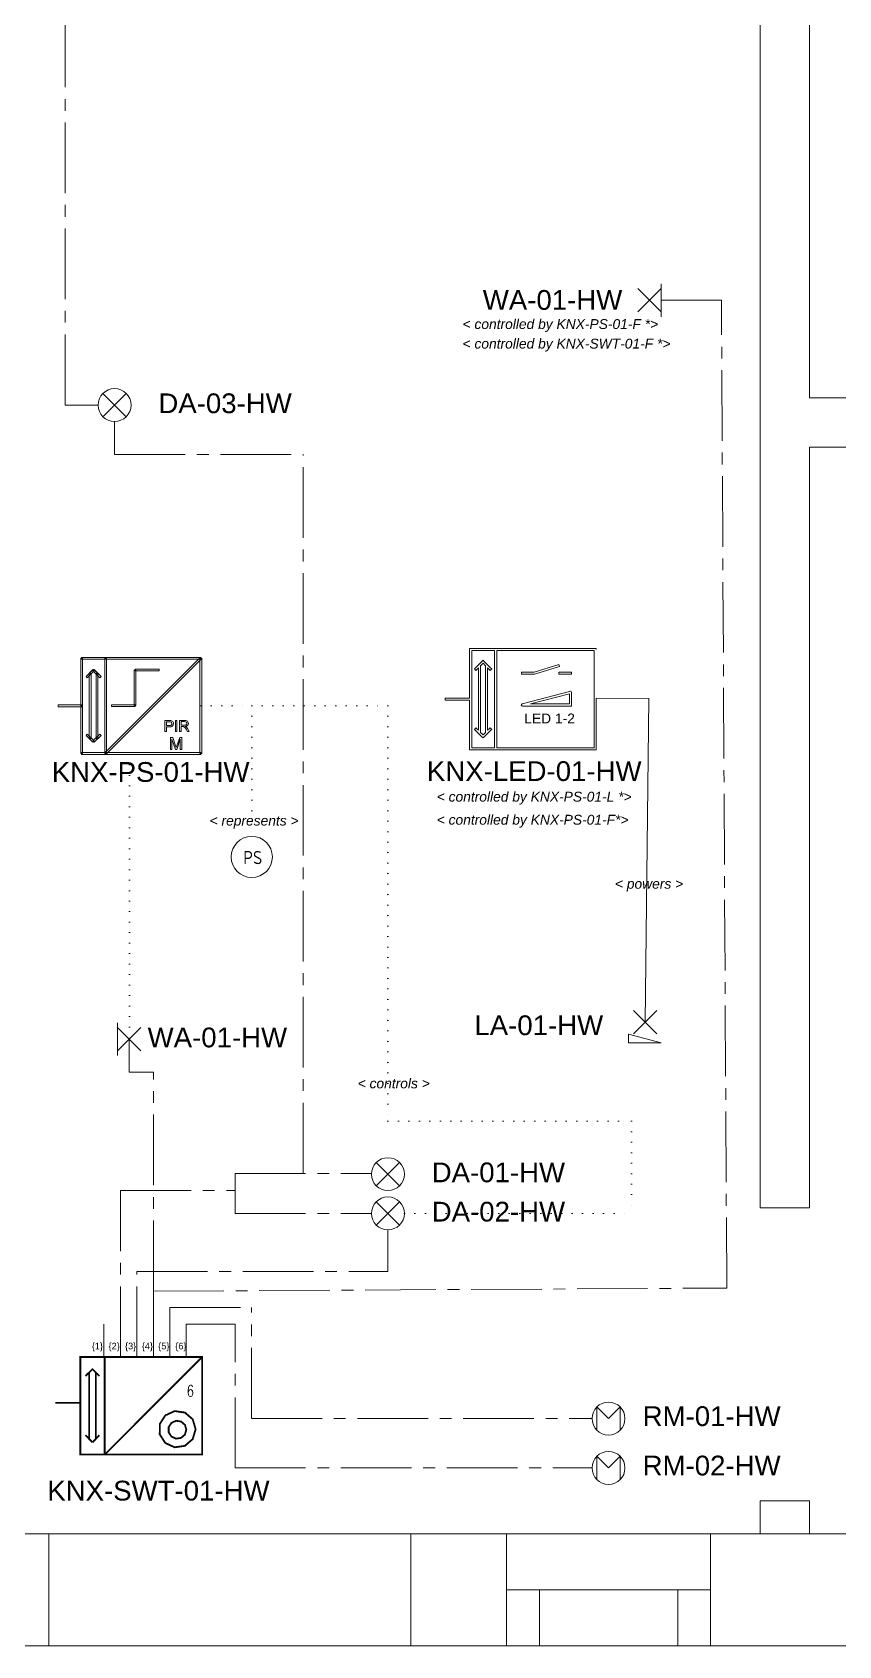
# Model space of a CAD drawing. Header units: millimetres. Extents: x 19292 to 35275, y 2102 to 26369.
# Drawn here: x 23232 to 25681, y 16329 to 21229 of the extents above; entities that cross this region are included whole.
import ezdxf
from ezdxf.enums import TextEntityAlignment as Align

# ---------------------------------------------------------------- set-up
doc = ezdxf.new("R2010")
doc.units = ezdxf.units.MM
doc.header["$LTSCALE"] = 10
doc.linetypes.add('AI-Linetype-20', pattern=[32.166085, 21.44411, -3.573992, 3.573992, -3.573992])
doc.linetypes.add('DOT2', pattern=[3.175, 0, -3.175])
for name, color, linetype in [('00-FP01-Walls', 7, 'Continuous'), ('00-FP01-Walls_Internal', 7, 'Continuous'), ('00-FP01-Windows', 7, 'Continuous'), ('03-EG-HW-Light_Schematic', 7, 'Continuous'), ('04-EG-HW-Misc_Schematic', 7, 'Continuous'), ('06-EG-HW-Smart_Schematic', 7, 'Continuous'), ('08-EG-L-Smart_Schematic', 7, 'Continuous')]:
    doc.layers.add(name, color=color, linetype=linetype)
doc.styles.add('ISO Proportional', font='isocp.shx')
doc.styles.add('SN0', font='ROMANS', dxfattribs={"width": 0.002083})
doc.styles.get("Standard").update_dxf_attribs({"font": 'Arial.ttf'})

msp = doc.modelspace()

# ---------------------------------------------------------------- linework, layer by layer
at = {"layer": '00-FP01-Walls', "color": 7, "lineweight": 20}
for points in [[(20332.2, 26369), (23032.2, 26369), (27732.2, 26369), (29332.2, 26369), (29332.2, 18699), (29332.2, 16329), (27992.2, 16329), (19292.2, 16329), (19292.2, 26369)], [(20632.2, 16669), (28992.2, 16669), (28992.2, 18699), (28992.2, 26029), (27732.2, 26029), (23032.2, 26029), (22332.2, 26029), (19632.2, 26029), (19632.2, 23637), (19632.2, 16669)]]:
    msp.add_lwpolyline(points, close=True, dxfattribs=at)
at = {"layer": '00-FP01-Walls_Internal', "color": 7, "lineweight": 20}
for points in [[(28992.2, 19969), (25592.2, 19969), (25592.2, 17659), (25442.2, 17659), (25442.2, 22429), (25592.2, 22429), (25592.2, 20119), (28992.2, 20119)], [(25592.2, 16669), (25592.2, 16769), (25442.2, 16769), (25442.2, 16669)]]:
    msp.add_lwpolyline(points, dxfattribs=at)
at = {"layer": '00-FP01-Windows', "lineweight": 20}
for p, q in [((24672.2, 16669), (25292.2, 16669)), ((25292.2, 16329), (25292.2, 16669)), ((24672.2, 16499), (25292.2, 16499)), ((24772.2, 16329), (24772.2, 16499)), ((25192.2, 16329), (25192.2, 16499)), ((24672.2, 16329), (25292.2, 16329))]:
    msp.add_line(p, q, dxfattribs=at)
at = {"layer": '00-FP01-Windows', "color": 7, "lineweight": 20}
msp.add_line((24672.2, 16669), (24672.2, 16329), dxfattribs=at)
msp.add_lwpolyline([(23282.2, 16669), (24382.2, 16669), (24382.2, 16329), (23282.2, 16329)], close=True, dxfattribs=at)
at = {"layer": '03-EG-HW-Light_Schematic', "color": 7, "lineweight": 20}
for p, q in [((25142.2, 20380.2), (25071.5, 20450.9)), ((25071.5, 20380.2), (25142.2, 20450.9)), ((25142.2, 20365.5), (25142.2, 20465.5)), ((23446.9, 20061.9), (23517.6, 20132.6)), ((23446.9, 20132.6), (23517.6, 20061.9)), ((25057.9, 18187.6), (25128.6, 18258.3)), ((25057.9, 18258.3), (25128.6, 18187.6)), ((23491.5, 18221.2), (23491.5, 18121.2)), ((23491.5, 18206.5), (23562.2, 18135.8)), ((23562.2, 18206.5), (23491.5, 18135.8)), ((25043.2, 18186.6), (25142.2, 18160.6)), ((24276.9, 17726), (24347.6, 17796.7)), ((24276.9, 17796.7), (24347.6, 17726)), ((24276.9, 17606.7), (24347.6, 17677.4)), ((24276.9, 17677.4), (24347.6, 17606.7))]:
    msp.add_line(p, q, dxfattribs=at)
msp.add_lwpolyline([(25142.2, 18160.6), (25043.2, 18160.6), (25043.2, 18186.6)], dxfattribs=at)
for centre in [(23482.2, 20097.3), (24312.2, 17761.3), (24312.2, 17642)]:
    msp.add_circle(centre, 50, dxfattribs=at)
at = {"layer": '04-EG-HW-Misc_Schematic', "color": 7, "lineweight": 15}
for p, q in [((24982.2, 17019), (24946.9, 17054.4)), ((24946.9, 17054.4), (24946.9, 16983.7)), ((25017.6, 17054.4), (24982.2, 17019)), ((25017.6, 17054.4), (25017.6, 16983.7)), ((24982.2, 16869), (24946.9, 16904.4)), ((24946.9, 16904.4), (24946.9, 16833.7)), ((25017.6, 16904.4), (24982.2, 16869)), ((25017.6, 16904.4), (25017.6, 16833.7))]:
    msp.add_line(p, q, dxfattribs=at)
for centre in [(24982.2, 17019), (24982.2, 16869)]:
    msp.add_circle(centre, 50, dxfattribs=at)
at = {"layer": '06-EG-HW-Smart_Schematic', "color": 3, "linetype": 'AI-Linetype-20', "lineweight": 15}
for p, q in [((25142.2, 20415.5), (25325.1, 20415.5)), ((25341.2, 17415.3), (25325.1, 20415.5)), ((23482.2, 19947.3), (23482.2, 20047.3)), ((23482.2, 19947.3), (24055.1, 19947.3)), ((24055.1, 17763.8), (24055.1, 19947.3)), ((23526.9, 18071.2), (23526.9, 18171.2)), ((23526.9, 18071.2), (23599.9, 18071.2)), ((23599.9, 17405.9), (23599.9, 18071.2)), ((23847.9, 17763.8), (24262.3, 17763.8)), ((23847.9, 17642), (23847.9, 17763.8)), ((23499.9, 17205.9), (23499.9, 17711.7)), ((23499.9, 17711.7), (23847.9, 17711.7)), ((23847.9, 17642), (24262.2, 17642)), ((24312.2, 17465.3), (24312.2, 17592)), ((23549.9, 17205.9), (23549.9, 17465.3)), ((23549.9, 17465.3), (24312.2, 17465.3)), ((23599.9, 17405.9), (25341.2, 17415.3)), ((23599.9, 17205.9), (23599.9, 17405.9)), ((23649.9, 17205.9), (23649.9, 17355.9)), ((23649.9, 17355.9), (23897.9, 17355.9)), ((23897.9, 17019), (23897.9, 17355.9)), ((23449.9, 17205.9), (23449.9, 17305.9)), ((23699.9, 17205.9), (23699.9, 17305.9)), ((23699.9, 17305.9), (23847.9, 17305.9)), ((23847.9, 16869), (23847.9, 17305.9)), ((23897.9, 17019), (24932.2, 17019)), ((23847.9, 16869), (24932.2, 16869))]:
    msp.add_line(p, q, dxfattribs=at)
at = {"layer": '06-EG-HW-Smart_Schematic', "color": 7, "linetype": 'DOT2', "lineweight": 15}
for points in [[(23744.1, 19183.7), (23898.9, 19183.7)], [(23898.9, 19183.7), (23898.9, 18787.3)], [(23898.9, 19183.7), (24312.2, 19183.7)], [(24312.2, 19183.7), (24312.2, 17922)], [(23527.3, 19036.3), (23527.3, 18171.6)], [(24312.2, 17922), (25051.9, 17922)], [(25051.9, 17922), (25051.9, 17642)], [(24362.2, 17642), (25051.9, 17642)]]:
    msp.add_lwpolyline(points, dxfattribs=at)
at = {"layer": '06-EG-HW-Smart_Schematic', "color": 1, "linetype": 'Continuous', "lineweight": 15}
for points in [[(25104.6, 19205.5), (24944.9, 19207.2)], [(25093.2, 18223), (25104.6, 19205.5)]]:
    msp.add_lwpolyline(points, dxfattribs=at)
at = {"layer": '06-EG-HW-Smart_Schematic', "color": 7, "linetype": 'Continuous', "lineweight": 15, "const_width": 5.48}
for points in [[(23378.3, 17205.9), (23451.9, 17205.9), (23451.9, 16909.9), (23378.3, 16909.9), (23378.3, 17205.9)], [(23451.9, 17205.9), (23747.9, 17205.9), (23747.9, 16909.9), (23451.9, 16909.9), (23451.9, 17205.9)], [(23747.9, 17205.9), (23452.7, 16909.9)], [(23415.1, 17169.1), (23393.9, 17148), (23415.1, 17169.1), (23436.2, 17148), (23415.1, 17169.1)], [(23404.9, 17158.9), (23404.9, 16957.7)], [(23425.3, 17158.9), (23425.3, 16957.7)], [(23302.3, 17066.5), (23377.5, 17066.5)], [(23728.3, 16986.6), (23719.5, 17016.7), (23695.8, 17037.2), (23664.8, 17041.7), (23636.3, 17028.7), (23619.4, 17002.4), (23619.3, 16971.1), (23636.2, 16944.7), (23664.7, 16931.7), (23695.7, 16936.1), (23719.4, 16956.6), (23728.3, 16986.6), (23728.3, 16986.6)], [(23700.1, 16985.1), (23695.8, 16999.9), (23684.1, 17010), (23668.8, 17012.2), (23654.8, 17005.8), (23646.4, 16992.9), (23646.4, 16977.4), (23654.7, 16964.4), (23668.8, 16958), (23684, 16960.2), (23695.7, 16970.3), (23700.1, 16985.1), (23700.1, 16985.1)], [(23415.1, 16946.7), (23393.9, 16968.7)], [(23436.2, 16968.7), (23415.1, 16946.7)]]:
    msp.add_lwpolyline(points, dxfattribs=at)
at = {"layer": '06-EG-HW-Smart_Schematic', "color": 7, "lineweight": 15}
msp.add_circle((23898.9, 18724.8), 62.5, dxfattribs=at)
for points, knots in [([(24944.9, 19207.2), (24944.9, 19130.7), (24944.9, 19053.1), (24944.9, 19053.1), (24944.9, 19053.1), (24944.9, 19053.1), (24944.9, 19049.8), (24944.9, 19049.8), (24944.9, 19049.8), (24944.9, 19049.8), (24941.6, 19049.8), (24941.6, 19049.8), (24941.6, 19049.8), (24941.6, 19049.8), (24642.9, 19049.8), (24642.9, 19049.8), (24642.9, 19049.8), (24636.3, 19049.8), (24636.3, 19049.8), (24636.3, 19049.8), (24636.3, 19049.8), (24563.7, 19049.8), (24563.7, 19049.8), (24563.7, 19049.8), (24563.7, 19049.8), (24560.5, 19049.8), (24560.5, 19049.8), (24560.5, 19049.8), (24560.5, 19049.8), (24560.5, 19053.1), (24560.5, 19053.1), (24560.5, 19053.1), (24560.5, 19053.1), (24560.5, 19200.8), (24560.5, 19200.8), (24560.5, 19200.8), (24560.5, 19200.8), (24489.3, 19200.8), (24489.3, 19200.8), (24489.3, 19200.8), (24489.3, 19200.8), (24486.1, 19200.8), (24486.1, 19200.8), (24486.1, 19200.8), (24486.1, 19200.8), (24486.1, 19207.3), (24486.1, 19207.3), (24486.1, 19207.3), (24486.1, 19207.3), (24489.3, 19207.3), (24489.3, 19207.3), (24489.3, 19207.3), (24489.3, 19207.3), (24560.5, 19207.3), (24560.5, 19207.3), (24560.5, 19207.3), (24560.5, 19207.3), (24560.5, 19355), (24560.5, 19355), (24560.5, 19355), (24560.5, 19355), (24560.5, 19358.3), (24560.5, 19358.3), (24560.5, 19358.3), (24560.5, 19358.3), (24563.7, 19358.3), (24563.7, 19358.3), (24563.7, 19358.3), (24563.7, 19358.3), (24941.6, 19358.3), (24941.6, 19358.3), (24941.6, 19358.3), (24941.6, 19358.3), (24944.9, 19358.3), (24944.9, 19358.3), (24944.9, 19358.3), (24944.9, 19358.3), (24944.9, 19355), (24944.9, 19355), (24944.9, 19355), (24944.9, 19355), (24944.9, 19355), (24944.9, 19355)], [0.7853824, 0.7853824, 0.7853824, 0.7853824, 0.8095238, 0.8095238, 0.8095238, 0.8095238, 0.8571429, 0.8571429, 0.8571429, 0.8571429, 0.9047619, 0.9047619, 0.9047619, 0.9047619, 1, 1, 1, 1.047619, 1.047619, 1.047619, 1.0476191, 1.0952381, 1.0952381, 1.0952381, 1.0952381, 1.1428571, 1.1428571, 1.1428571, 1.1428572, 1.1904762, 1.1904762, 1.1904762, 1.1904762, 1.2380952, 1.2380952, 1.2380952, 1.2380952, 1.2857143, 1.2857143, 1.2857143, 1.2857143, 1.3333333, 1.3333333, 1.3333333, 1.3333333, 1.3809524, 1.3809524, 1.3809524, 1.3809524, 1.4285714, 1.4285714, 1.4285714, 1.4285714, 1.4761905, 1.4761905, 1.4761905, 1.4761905, 1.5238095, 1.5238095, 1.5238095, 1.5238095, 1.5714286, 1.5714286, 1.5714286, 1.5714286, 1.6190476, 1.6190476, 1.6190476, 1.6190476, 1.6666667, 1.6666667, 1.6666667, 1.6666667, 1.7142857, 1.7142857, 1.7142857, 1.7142857, 1.7619048, 1.7619048, 1.7619048, 1.7619048, 1.7619052, 1.7619052, 1.7619052, 1.7619052]), ([(24636.3, 19056.3), (24636.3, 19056.3), (24636.3, 19351.8), (24636.3, 19351.8), (24636.3, 19351.8), (24636.3, 19351.8), (24567, 19351.8), (24567, 19351.8), (24567, 19351.8), (24567, 19351.8), (24567, 19207.3), (24567, 19207.3), (24567, 19207.3), (24567, 19207.3), (24567, 19200.8), (24567, 19200.8), (24567, 19200.8), (24567, 19200.8), (24567, 19056.3), (24567, 19056.3), (24567, 19056.3), (24567, 19056.3), (24636.3, 19056.3), (24636.3, 19056.3)], [0, 0, 0, 0, 0.142857, 0.142857, 0.142857, 0.142857, 0.285714, 0.285714, 0.285714, 0.285714, 0.428571, 0.428571, 0.428571, 0.428571, 0.571429, 0.571429, 0.571429, 0.571429, 0.714286, 0.714286, 0.714286, 0.714286, 1, 1, 1, 1]), ([(24587.1, 19109.3), (24587.1, 19109.3), (24587.1, 19298.8), (24587.1, 19298.8), (24587.1, 19298.8), (24587.1, 19298.8), (24581.7, 19293.5), (24581.7, 19293.5), (24581.7, 19293.5), (24581.7, 19293.5), (24579.4, 19291.1), (24579.4, 19291.1), (24579.4, 19291.1), (24579.4, 19291.1), (24574.8, 19295.8), (24574.8, 19295.8), (24574.8, 19295.8), (24574.8, 19295.8), (24577.1, 19298.1), (24577.1, 19298.1), (24577.1, 19298.1), (24577.1, 19298.1), (24598.7, 19319.6), (24598.7, 19319.6), (24598.7, 19319.6), (24598.7, 19319.6), (24601, 19321.9), (24601, 19321.9), (24601, 19321.9), (24601, 19321.9), (24601.1, 19321.8), (24601.1, 19321.8), (24601.1, 19321.8), (24601.1, 19321.8), (24601.2, 19321.9), (24601.2, 19321.9), (24601.2, 19321.9), (24601.2, 19321.9), (24603.5, 19319.6), (24603.5, 19319.6), (24603.5, 19319.6), (24603.5, 19319.6), (24625.1, 19298.1), (24625.1, 19298.1), (24625.1, 19298.1), (24625.1, 19298.1), (24627.4, 19295.8), (24627.4, 19295.8), (24627.4, 19295.8), (24627.4, 19295.8), (24622.8, 19291.1), (24622.8, 19291.1), (24622.8, 19291.1), (24622.8, 19291.1), (24620.5, 19293.5), (24620.5, 19293.5), (24620.5, 19293.5), (24620.5, 19293.5), (24615.1, 19298.8), (24615.1, 19298.8), (24615.1, 19298.8), (24615.1, 19298.8), (24615.1, 19109.3), (24615.1, 19109.3), (24615.1, 19109.3), (24615.1, 19109.3), (24620.5, 19114.6), (24620.5, 19114.6), (24620.5, 19114.6), (24620.5, 19114.6), (24622.8, 19116.9), (24622.8, 19116.9), (24622.8, 19116.9), (24622.8, 19116.9), (24627.4, 19112.3), (24627.4, 19112.3), (24627.4, 19112.3), (24627.4, 19112.3), (24625.1, 19110), (24625.1, 19110), (24625.1, 19110), (24625.1, 19110), (24603.5, 19088.4), (24603.5, 19088.4), (24603.5, 19088.4), (24603.5, 19088.4), (24601.2, 19086.1), (24601.2, 19086.1), (24601.2, 19086.1), (24601.2, 19086.1), (24601.1, 19086.2), (24601.1, 19086.2), (24601.1, 19086.2), (24601.1, 19086.2), (24601, 19086.1), (24601, 19086.1), (24601, 19086.1), (24601, 19086.1), (24598.7, 19088.4), (24598.7, 19088.4), (24598.7, 19088.4), (24598.7, 19088.4), (24577.1, 19110), (24577.1, 19110), (24577.1, 19110), (24577.1, 19110), (24574.8, 19112.3), (24574.8, 19112.3), (24574.8, 19112.3), (24574.8, 19112.3), (24579.4, 19116.9), (24579.4, 19116.9), (24579.4, 19116.9), (24579.4, 19116.9), (24581.7, 19114.6), (24581.7, 19114.6), (24581.7, 19114.6), (24581.7, 19114.6), (24587.1, 19109.3), (24587.1, 19109.3)], [0, 0, 0, 0, 0.032258, 0.032258, 0.032258, 0.032258, 0.064516, 0.064516, 0.064516, 0.064516, 0.096774, 0.096774, 0.096774, 0.096774, 0.129032, 0.129032, 0.129032, 0.129032, 0.16129, 0.16129, 0.16129, 0.16129, 0.193548, 0.193548, 0.193548, 0.193548, 0.225806, 0.225806, 0.225806, 0.225806, 0.258065, 0.258065, 0.258065, 0.258065, 0.290323, 0.290323, 0.290323, 0.290323, 0.322581, 0.322581, 0.322581, 0.322581, 0.354839, 0.354839, 0.354839, 0.354839, 0.387097, 0.387097, 0.387097, 0.387097, 0.419355, 0.419355, 0.419355, 0.419355, 0.451613, 0.451613, 0.451613, 0.451613, 0.483871, 0.483871, 0.483871, 0.483871, 0.516129, 0.516129, 0.516129, 0.516129, 0.548387, 0.548387, 0.548387, 0.548387, 0.580645, 0.580645, 0.580645, 0.580645, 0.612903, 0.612903, 0.612903, 0.612903, 0.645161, 0.645161, 0.645161, 0.645161, 0.677419, 0.677419, 0.677419, 0.677419, 0.709677, 0.709677, 0.709677, 0.709677, 0.741935, 0.741935, 0.741935, 0.741935, 0.774194, 0.774194, 0.774194, 0.774194, 0.806452, 0.806452, 0.806452, 0.806452, 0.83871, 0.83871, 0.83871, 0.83871, 0.870968, 0.870968, 0.870968, 0.870968, 0.903226, 0.903226, 0.903226, 0.903226, 0.935484, 0.935484, 0.935484, 0.935484, 1, 1, 1, 1]), ([(24593.6, 19305.4), (24593.6, 19305.4), (24593.6, 19302.8), (24593.6, 19302.8), (24593.6, 19302.8), (24593.6, 19302.8), (24593.6, 19103.8), (24593.6, 19103.8), (24593.6, 19103.8), (24593.6, 19103.8), (24593.6, 19102.7), (24593.6, 19102.7), (24593.6, 19102.7), (24593.6, 19102.7), (24601.1, 19095.3), (24601.1, 19095.3), (24601.1, 19095.3), (24601.1, 19095.3), (24608.6, 19102.7), (24608.6, 19102.7), (24608.6, 19102.7), (24608.6, 19102.7), (24608.6, 19103.8), (24608.6, 19103.8), (24608.6, 19103.8), (24608.6, 19103.8), (24608.6, 19302.8), (24608.6, 19302.8), (24608.6, 19302.8), (24608.6, 19302.8), (24608.6, 19305.4), (24608.6, 19305.4), (24608.6, 19305.4), (24608.6, 19305.4), (24601.1, 19312.8), (24601.1, 19312.8), (24601.1, 19312.8), (24601.1, 19312.8), (24593.6, 19305.4), (24593.6, 19305.4)], [0, 0, 0, 0, 0.090909, 0.090909, 0.090909, 0.090909, 0.181818, 0.181818, 0.181818, 0.181818, 0.272727, 0.272727, 0.272727, 0.272727, 0.363636, 0.363636, 0.363636, 0.363636, 0.454545, 0.454545, 0.454545, 0.454545, 0.545455, 0.545455, 0.545455, 0.545455, 0.636364, 0.636364, 0.636364, 0.636364, 0.727273, 0.727273, 0.727273, 0.727273, 0.818182, 0.818182, 0.818182, 0.818182, 1, 1, 1, 1]), ([(24642.9, 19351.8), (24642.9, 19351.8), (24642.9, 19056.3), (24642.9, 19056.3), (24642.9, 19056.3), (24642.9, 19056.3), (24938.3, 19056.3), (24938.3, 19056.3), (24938.3, 19056.3), (24938.3, 19056.3), (24938.3, 19351.8), (24938.3, 19351.8), (24938.3, 19351.8), (24938.3, 19351.8), (24642.9, 19351.8), (24642.9, 19351.8)], [0, 0, 0, 0, 0.2, 0.2, 0.2, 0.2, 0.4, 0.4, 0.4, 0.4, 0.6, 0.6, 0.6, 0.6, 1, 1, 1, 1]), ([(24721.1, 19279.9), (24721.1, 19279.9), (24717.8, 19279.9), (24717.8, 19279.9), (24717.8, 19279.9), (24717.8, 19279.9), (24717.8, 19286.4), (24717.8, 19286.4), (24717.8, 19286.4), (24717.8, 19286.4), (24721.1, 19286.4), (24721.1, 19286.4), (24721.1, 19286.4), (24721.1, 19286.4), (24756.2, 19286.4), (24756.2, 19286.4), (24756.2, 19286.4), (24756.2, 19286.4), (24828.3, 19308.3), (24828.3, 19308.3), (24828.3, 19308.3), (24828.3, 19308.3), (24831.4, 19309.2), (24831.4, 19309.2), (24831.4, 19309.2), (24831.4, 19309.2), (24833.3, 19302.9), (24833.3, 19302.9), (24833.3, 19302.9), (24833.3, 19302.9), (24830.2, 19302), (24830.2, 19302), (24830.2, 19302), (24830.2, 19302), (24757.6, 19280), (24757.6, 19280), (24757.6, 19280), (24757.6, 19280), (24757.1, 19279.9), (24757.1, 19279.9), (24757.1, 19279.9), (24757.1, 19279.9), (24756.7, 19279.9), (24756.7, 19279.9), (24756.7, 19279.9), (24756.7, 19279.9), (24721.1, 19279.9), (24721.1, 19279.9)], [0, 0, 0, 0, 0.076923, 0.076923, 0.076923, 0.076923, 0.153846, 0.153846, 0.153846, 0.153846, 0.230769, 0.230769, 0.230769, 0.230769, 0.307692, 0.307692, 0.307692, 0.307692, 0.384615, 0.384615, 0.384615, 0.384615, 0.461538, 0.461538, 0.461538, 0.461538, 0.538462, 0.538462, 0.538462, 0.538462, 0.615385, 0.615385, 0.615385, 0.615385, 0.692308, 0.692308, 0.692308, 0.692308, 0.769231, 0.769231, 0.769231, 0.769231, 0.846154, 0.846154, 0.846154, 0.846154, 1, 1, 1, 1]), ([(24834.2, 19279.9), (24834.2, 19279.9), (24830.9, 19279.9), (24830.9, 19279.9), (24830.9, 19279.9), (24830.9, 19279.9), (24830.9, 19286.4), (24830.9, 19286.4), (24830.9, 19286.4), (24830.9, 19286.4), (24834.2, 19286.4), (24834.2, 19286.4), (24834.2, 19286.4), (24834.2, 19286.4), (24866.9, 19286.4), (24866.9, 19286.4), (24866.9, 19286.4), (24866.9, 19286.4), (24870.2, 19286.4), (24870.2, 19286.4), (24870.2, 19286.4), (24870.2, 19286.4), (24870.2, 19279.9), (24870.2, 19279.9), (24870.2, 19279.9), (24870.2, 19279.9), (24866.9, 19279.9), (24866.9, 19279.9), (24866.9, 19279.9), (24866.9, 19279.9), (24834.2, 19279.9), (24834.2, 19279.9)], [0, 0, 0, 0, 0.111111, 0.111111, 0.111111, 0.111111, 0.222222, 0.222222, 0.222222, 0.222222, 0.333333, 0.333333, 0.333333, 0.333333, 0.444444, 0.444444, 0.444444, 0.444444, 0.555556, 0.555556, 0.555556, 0.555556, 0.666667, 0.666667, 0.666667, 0.666667, 0.777778, 0.777778, 0.777778, 0.777778, 1, 1, 1, 1]), ([(24863.5, 19227.3), (24863.5, 19227.3), (24865.5, 19227.8), (24865.5, 19227.8), (24865.5, 19227.8), (24865.9, 19228.1), (24866.4, 19228.2), (24866.9, 19228.2), (24866.9, 19228.2), (24868.7, 19228.2), (24870.2, 19226.7), (24870.2, 19224.9), (24870.2, 19224.9), (24870.2, 19224.9), (24870.2, 19189.5), (24870.2, 19189.5), (24870.2, 19189.5), (24870.2, 19189.5), (24870.2, 19183), (24870.2, 19183), (24870.2, 19183), (24870.2, 19183), (24866.9, 19183), (24866.9, 19183), (24866.9, 19183), (24866.9, 19183), (24720.6, 19183), (24720.6, 19183), (24720.6, 19183), (24720.6, 19183), (24720.6, 19183), (24720.6, 19183), (24720.6, 19183), (24719.1, 19183), (24717.8, 19184), (24717.4, 19185.4), (24717.4, 19185.4), (24717, 19187.2), (24718, 19189), (24719.7, 19189.4), (24719.7, 19189.4), (24719.7, 19189.4), (24863.5, 19227.3), (24863.5, 19227.3)], [0, 0, 0, 0, 0.083333, 0.083333, 0.083333, 0.083333, 0.166667, 0.166667, 0.166667, 0.166667, 0.25, 0.25, 0.25, 0.25, 0.333333, 0.333333, 0.333333, 0.333333, 0.416667, 0.416667, 0.416667, 0.416667, 0.5, 0.5, 0.5, 0.5, 0.583333, 0.583333, 0.583333, 0.583333, 0.666667, 0.666667, 0.666667, 0.666667, 0.75, 0.75, 0.75, 0.75, 0.833333, 0.833333, 0.833333, 0.833333, 1, 1, 1, 1]), ([(24863.7, 19220.6), (24863.7, 19220.6), (24745.7, 19189.5), (24745.7, 19189.5), (24745.7, 19189.5), (24745.7, 19189.5), (24863.7, 19189.5), (24863.7, 19189.5), (24863.7, 19189.5), (24863.7, 19189.5), (24863.7, 19220.6), (24863.7, 19220.6)], [0, 0, 0, 0, 0.25, 0.25, 0.25, 0.25, 0.5, 0.5, 0.5, 0.5, 1, 1, 1, 1])]:
    msp.add_open_spline(points, degree=3, knots=knots, dxfattribs=at)
at = {"layer": '06-EG-HW-Smart_Schematic', "color": 7, "linetype": 'Continuous', "lineweight": 15}
for points, knots in [([(23384.8, 19039), (23384.8, 19039), (23379.5, 19039), (23379.5, 19039), (23379.5, 19039), (23379.5, 19039), (23379.5, 19328.3), (23379.5, 19328.3), (23379.5, 19328.3), (23379.5, 19328.3), (23384.8, 19328.3), (23384.8, 19328.3), (23384.8, 19328.3), (23384.8, 19328.3), (23384.8, 19039), (23384.8, 19039)], [0, 0, 0, 0, 0.2, 0.2, 0.2, 0.2, 0.4, 0.4, 0.4, 0.4, 0.6, 0.6, 0.6, 0.6, 1, 1, 1, 1]), ([(23382.1, 19325.6), (23382.1, 19325.6), (23382.1, 19331), (23382.1, 19331), (23382.1, 19331), (23382.1, 19331), (23454.9, 19331), (23454.9, 19331), (23454.9, 19331), (23454.9, 19331), (23454.9, 19325.6), (23454.9, 19325.6), (23454.9, 19325.6), (23454.9, 19325.6), (23382.1, 19325.6), (23382.1, 19325.6)], [0, 0, 0, 0, 0.2, 0.2, 0.2, 0.2, 0.4, 0.4, 0.4, 0.4, 0.6, 0.6, 0.6, 0.6, 1, 1, 1, 1]), ([(23457.5, 19039), (23457.5, 19039), (23452.2, 19039), (23452.2, 19039), (23452.2, 19039), (23452.2, 19039), (23452.2, 19328.3), (23452.2, 19328.3), (23452.2, 19328.3), (23452.2, 19328.3), (23457.5, 19328.3), (23457.5, 19328.3), (23457.5, 19328.3), (23457.5, 19328.3), (23457.5, 19039), (23457.5, 19039)], [0, 0, 0, 0, 0.2, 0.2, 0.2, 0.2, 0.4, 0.4, 0.4, 0.4, 0.6, 0.6, 0.6, 0.6, 1, 1, 1, 1]), ([(23452.2, 19328.3), (23452.2, 19328.3), (23457.5, 19328.3), (23457.5, 19328.3), (23457.5, 19328.3), (23457.5, 19328.3), (23457.5, 19039), (23457.5, 19039), (23457.5, 19039), (23457.5, 19039), (23452.2, 19039), (23452.2, 19039), (23452.2, 19039), (23452.2, 19039), (23452.2, 19328.3), (23452.2, 19328.3)], [0, 0, 0, 0, 0.2, 0.2, 0.2, 0.2, 0.4, 0.4, 0.4, 0.4, 0.6, 0.6, 0.6, 0.6, 1, 1, 1, 1]), ([(23741.5, 19329.4), (23741.5, 19329.4), (23745.3, 19325.6), (23745.3, 19325.6), (23745.3, 19325.6), (23745.3, 19325.6), (23458.3, 19039.4), (23458.3, 19039.4), (23458.3, 19039.4), (23458.3, 19039.4), (23454.5, 19043.2), (23454.5, 19043.2), (23454.5, 19043.2), (23454.5, 19043.2), (23741.5, 19329.4), (23741.5, 19329.4)], [0, 0, 0, 0, 0.2, 0.2, 0.2, 0.2, 0.4, 0.4, 0.4, 0.4, 0.6, 0.6, 0.6, 0.6, 1, 1, 1, 1]), ([(23454.9, 19325.6), (23454.9, 19325.6), (23454.9, 19331), (23454.9, 19331), (23454.9, 19331), (23454.9, 19331), (23744.1, 19331), (23744.1, 19331), (23744.1, 19331), (23744.1, 19331), (23744.1, 19325.6), (23744.1, 19325.6), (23744.1, 19325.6), (23744.1, 19325.6), (23454.9, 19325.6), (23454.9, 19325.6)], [0, 0, 0, 0, 0.2, 0.2, 0.2, 0.2, 0.4, 0.4, 0.4, 0.4, 0.6, 0.6, 0.6, 0.6, 1, 1, 1, 1]), ([(23741.4, 19328.3), (23741.4, 19328.3), (23746.8, 19328.3), (23746.8, 19328.3), (23746.8, 19328.3), (23746.8, 19328.3), (23746.8, 19039), (23746.8, 19039), (23746.8, 19039), (23746.8, 19039), (23741.4, 19039), (23741.4, 19039), (23741.4, 19039), (23741.4, 19039), (23741.4, 19328.3), (23741.4, 19328.3)], [0, 0, 0, 0, 0.2, 0.2, 0.2, 0.2, 0.4, 0.4, 0.4, 0.4, 0.6, 0.6, 0.6, 0.6, 1, 1, 1, 1]), ([(23399.4, 19269), (23399.4, 19269), (23395.5, 19272.8), (23395.5, 19272.8), (23395.5, 19272.8), (23395.5, 19272.8), (23416.2, 19294.2), (23416.2, 19294.2), (23416.2, 19294.2), (23416.2, 19294.2), (23420, 19290.5), (23420, 19290.5), (23420, 19290.5), (23420, 19290.5), (23399.4, 19269), (23399.4, 19269)], [0, 0, 0, 0, 0.2, 0.2, 0.2, 0.2, 0.4, 0.4, 0.4, 0.4, 0.6, 0.6, 0.6, 0.6, 1, 1, 1, 1]), ([(23416.2, 19293.4), (23416.2, 19293.4), (23420, 19289.7), (23420, 19289.7), (23420, 19289.7), (23420, 19289.7), (23399.3, 19269), (23399.3, 19269), (23399.3, 19269), (23399.3, 19269), (23395.6, 19272.8), (23395.6, 19272.8), (23395.6, 19272.8), (23395.6, 19272.8), (23416.2, 19293.4), (23416.2, 19293.4)], [0, 0, 0, 0, 0.2, 0.2, 0.2, 0.2, 0.4, 0.4, 0.4, 0.4, 0.6, 0.6, 0.6, 0.6, 1, 1, 1, 1]), ([(23405.5, 19281.6), (23405.5, 19281.6), (23410.8, 19281.6), (23410.8, 19281.6), (23410.8, 19281.6), (23410.8, 19281.6), (23410.8, 19084.9), (23410.8, 19084.9), (23410.8, 19084.9), (23410.8, 19084.9), (23405.5, 19084.9), (23405.5, 19084.9), (23405.5, 19084.9), (23405.5, 19084.9), (23405.5, 19281.6), (23405.5, 19281.6)], [0, 0, 0, 0, 0.2, 0.2, 0.2, 0.2, 0.4, 0.4, 0.4, 0.4, 0.6, 0.6, 0.6, 0.6, 1, 1, 1, 1]), ([(23416.2, 19290.4), (23416.2, 19290.4), (23420, 19294.2), (23420, 19294.2), (23420, 19294.2), (23420, 19294.2), (23441.4, 19272.8), (23441.4, 19272.8), (23441.4, 19272.8), (23441.4, 19272.8), (23437.7, 19269), (23437.7, 19269), (23437.7, 19269), (23437.7, 19269), (23416.2, 19290.4), (23416.2, 19290.4)], [0, 0, 0, 0, 0.2, 0.2, 0.2, 0.2, 0.4, 0.4, 0.4, 0.4, 0.6, 0.6, 0.6, 0.6, 1, 1, 1, 1]), ([(23441.4, 19272.8), (23441.4, 19272.8), (23437.7, 19269), (23437.7, 19269), (23437.7, 19269), (23437.7, 19269), (23416.3, 19289.6), (23416.3, 19289.6), (23416.3, 19289.6), (23416.3, 19289.6), (23420, 19293.5), (23420, 19293.5), (23420, 19293.5), (23420, 19293.5), (23441.4, 19272.8), (23441.4, 19272.8)], [0, 0, 0, 0, 0.2, 0.2, 0.2, 0.2, 0.4, 0.4, 0.4, 0.4, 0.6, 0.6, 0.6, 0.6, 1, 1, 1, 1]), ([(23426.2, 19281.6), (23426.2, 19281.6), (23431.5, 19281.6), (23431.5, 19281.6), (23431.5, 19281.6), (23431.5, 19281.6), (23431.5, 19084.9), (23431.5, 19084.9), (23431.5, 19084.9), (23431.5, 19084.9), (23426.2, 19084.9), (23426.2, 19084.9), (23426.2, 19084.9), (23426.2, 19084.9), (23426.2, 19281.6), (23426.2, 19281.6)], [0, 0, 0, 0, 0.2, 0.2, 0.2, 0.2, 0.4, 0.4, 0.4, 0.4, 0.6, 0.6, 0.6, 0.6, 1, 1, 1, 1]), ([(23547.1, 19184.4), (23547.1, 19184.4), (23541.7, 19184.4), (23541.7, 19184.4), (23541.7, 19184.4), (23541.7, 19184.4), (23541.7, 19292.3), (23541.7, 19292.3), (23541.7, 19292.3), (23541.7, 19292.3), (23547.1, 19292.3), (23547.1, 19292.3), (23547.1, 19292.3), (23547.1, 19292.3), (23547.1, 19184.4), (23547.1, 19184.4)], [0, 0, 0, 0, 0.2, 0.2, 0.2, 0.2, 0.4, 0.4, 0.4, 0.4, 0.6, 0.6, 0.6, 0.6, 1, 1, 1, 1]), ([(23544.4, 19289.6), (23544.4, 19289.6), (23544.4, 19295), (23544.4, 19295), (23544.4, 19295), (23544.4, 19295), (23617.1, 19295), (23617.1, 19295), (23617.1, 19295), (23617.1, 19295), (23617.1, 19289.6), (23617.1, 19289.6), (23617.1, 19289.6), (23617.1, 19289.6), (23544.4, 19289.6), (23544.4, 19289.6)], [0, 0, 0, 0, 0.2, 0.2, 0.2, 0.2, 0.4, 0.4, 0.4, 0.4, 0.6, 0.6, 0.6, 0.6, 1, 1, 1, 1]), ([(23311, 19181), (23311, 19181), (23311, 19186.3), (23311, 19186.3), (23311, 19186.3), (23311, 19186.3), (23382.9, 19186.3), (23382.9, 19186.3), (23382.9, 19186.3), (23382.9, 19186.3), (23382.9, 19181), (23382.9, 19181), (23382.9, 19181), (23382.9, 19181), (23311, 19181), (23311, 19181)], [0, 0, 0, 0, 0.2, 0.2, 0.2, 0.2, 0.4, 0.4, 0.4, 0.4, 0.6, 0.6, 0.6, 0.6, 1, 1, 1, 1]), ([(23472.5, 19181.7), (23472.5, 19181.7), (23472.5, 19187.1), (23472.5, 19187.1), (23472.5, 19187.1), (23472.5, 19187.1), (23544.4, 19187.1), (23544.4, 19187.1), (23544.4, 19187.1), (23544.4, 19187.1), (23544.4, 19181.7), (23544.4, 19181.7), (23544.4, 19181.7), (23544.4, 19181.7), (23472.5, 19181.7), (23472.5, 19181.7)], [0, 0, 0, 0, 0.2, 0.2, 0.2, 0.2, 0.4, 0.4, 0.4, 0.4, 0.6, 0.6, 0.6, 0.6, 1, 1, 1, 1]), ([(23635.3, 19106), (23635.3, 19106), (23635.3, 19139.5), (23635.3, 19139.5), (23635.3, 19139.5), (23635.3, 19139.5), (23647.9, 19139.5), (23647.9, 19139.5), (23647.9, 19139.5), (23650.2, 19139.5), (23651.9, 19139.3), (23653, 19139.1), (23653, 19139.1), (23654.7, 19138.9), (23656, 19138.3), (23657.2, 19137.6), (23657.2, 19137.6), (23658.3, 19136.8), (23659.2, 19135.7), (23659.8, 19134.3), (23659.8, 19134.3), (23660.5, 19133), (23660.9, 19131.4), (23660.9, 19129.8), (23660.9, 19129.8), (23660.9, 19126.9), (23660, 19124.5), (23658.1, 19122.5), (23658.1, 19122.5), (23656.3, 19120.6), (23653.1, 19119.6), (23648.3, 19119.6), (23648.3, 19119.6), (23648.3, 19119.6), (23639.7, 19119.6), (23639.7, 19119.6), (23639.7, 19119.6), (23639.7, 19119.6), (23639.7, 19106), (23639.7, 19106), (23639.7, 19106), (23639.7, 19106), (23635.3, 19106), (23635.3, 19106)], [0, 0, 0, 0, 0.083333, 0.083333, 0.083333, 0.083333, 0.166667, 0.166667, 0.166667, 0.166667, 0.25, 0.25, 0.25, 0.25, 0.333333, 0.333333, 0.333333, 0.333333, 0.416667, 0.416667, 0.416667, 0.416667, 0.5, 0.5, 0.5, 0.5, 0.583333, 0.583333, 0.583333, 0.583333, 0.666667, 0.666667, 0.666667, 0.666667, 0.75, 0.75, 0.75, 0.75, 0.833333, 0.833333, 0.833333, 0.833333, 1, 1, 1, 1]), ([(23639.7, 19123.5), (23639.7, 19123.5), (23648.4, 19123.5), (23648.4, 19123.5), (23648.4, 19123.5), (23651.3, 19123.5), (23653.3, 19124.1), (23654.5, 19125.1), (23654.5, 19125.1), (23655.7, 19126.2), (23656.3, 19127.7), (23656.3, 19129.6), (23656.3, 19129.6), (23656.3, 19131), (23655.9, 19132.2), (23655.2, 19133.2), (23655.2, 19133.2), (23654.5, 19134.2), (23653.6, 19134.9), (23652.4, 19135.2), (23652.4, 19135.2), (23651.7, 19135.4), (23650.3, 19135.5), (23648.3, 19135.5), (23648.3, 19135.5), (23648.3, 19135.5), (23639.7, 19135.5), (23639.7, 19135.5), (23639.7, 19135.5), (23639.7, 19135.5), (23639.7, 19123.5), (23639.7, 19123.5)], [0, 0, 0, 0, 0.111111, 0.111111, 0.111111, 0.111111, 0.222222, 0.222222, 0.222222, 0.222222, 0.333333, 0.333333, 0.333333, 0.333333, 0.444444, 0.444444, 0.444444, 0.444444, 0.555556, 0.555556, 0.555556, 0.555556, 0.666667, 0.666667, 0.666667, 0.666667, 0.777778, 0.777778, 0.777778, 0.777778, 1, 1, 1, 1]), ([(23667.3, 19106), (23667.3, 19106), (23667.3, 19139.5), (23667.3, 19139.5), (23667.3, 19139.5), (23667.3, 19139.5), (23671.7, 19139.5), (23671.7, 19139.5), (23671.7, 19139.5), (23671.7, 19139.5), (23671.7, 19106), (23671.7, 19106), (23671.7, 19106), (23671.7, 19106), (23667.3, 19106), (23667.3, 19106)], [0, 0, 0, 0, 0.2, 0.2, 0.2, 0.2, 0.4, 0.4, 0.4, 0.4, 0.6, 0.6, 0.6, 0.6, 1, 1, 1, 1]), ([(23679.6, 19106), (23679.6, 19106), (23679.6, 19139.5), (23679.6, 19139.5), (23679.6, 19139.5), (23679.6, 19139.5), (23694.4, 19139.5), (23694.4, 19139.5), (23694.4, 19139.5), (23697.4, 19139.5), (23699.7, 19139.1), (23701.2, 19138.5), (23701.2, 19138.5), (23702.8, 19137.9), (23704, 19136.9), (23704.9, 19135.4), (23704.9, 19135.4), (23705.9, 19133.8), (23706.3, 19132.2), (23706.3, 19130.3), (23706.3, 19130.3), (23706.3, 19127.9), (23705.6, 19125.9), (23704, 19124.3), (23704, 19124.3), (23702.5, 19122.7), (23700.1, 19121.7), (23696.9, 19121.2), (23696.9, 19121.2), (23698.1, 19120.6), (23699, 19120.1), (23699.6, 19119.5), (23699.6, 19119.5), (23700.9, 19118.4), (23702.1, 19116.9), (23703.2, 19115.1), (23703.2, 19115.1), (23703.2, 19115.1), (23709.1, 19106), (23709.1, 19106), (23709.1, 19106), (23709.1, 19106), (23703.5, 19106), (23703.5, 19106), (23703.5, 19106), (23703.5, 19106), (23699.1, 19112.9), (23699.1, 19112.9), (23699.1, 19112.9), (23697.8, 19114.9), (23696.7, 19116.5), (23695.9, 19117.6), (23695.9, 19117.6), (23695, 19118.6), (23694.3, 19119.4), (23693.6, 19119.8), (23693.6, 19119.8), (23693, 19120.2), (23692.3, 19120.5), (23691.6, 19120.7), (23691.6, 19120.7), (23691.1, 19120.8), (23690.3, 19120.8), (23689.1, 19120.8), (23689.1, 19120.8), (23689.1, 19120.8), (23684, 19120.8), (23684, 19120.8), (23684, 19120.8), (23684, 19120.8), (23684, 19106), (23684, 19106), (23684, 19106), (23684, 19106), (23679.6, 19106), (23679.6, 19106)], [0, 0, 0, 0, 0.05, 0.05, 0.05, 0.05, 0.1, 0.1, 0.1, 0.1, 0.15, 0.15, 0.15, 0.15, 0.2, 0.2, 0.2, 0.2, 0.25, 0.25, 0.25, 0.25, 0.3, 0.3, 0.3, 0.3, 0.35, 0.35, 0.35, 0.35, 0.4, 0.4, 0.4, 0.4, 0.45, 0.45, 0.45, 0.45, 0.5, 0.5, 0.5, 0.5, 0.55, 0.55, 0.55, 0.55, 0.6, 0.6, 0.6, 0.6, 0.65, 0.65, 0.65, 0.65, 0.7, 0.7, 0.7, 0.7, 0.75, 0.75, 0.75, 0.75, 0.8, 0.8, 0.8, 0.8, 0.85, 0.85, 0.85, 0.85, 0.9, 0.9, 0.9, 0.9, 1, 1, 1, 1]), ([(23684, 19124.7), (23684, 19124.7), (23693.5, 19124.7), (23693.5, 19124.7), (23693.5, 19124.7), (23695.5, 19124.7), (23697.1, 19124.9), (23698.3, 19125.3), (23698.3, 19125.3), (23699.4, 19125.7), (23700.3, 19126.4), (23700.9, 19127.3), (23700.9, 19127.3), (23701.5, 19128.2), (23701.8, 19129.2), (23701.8, 19130.3), (23701.8, 19130.3), (23701.8, 19131.9), (23701.2, 19133.2), (23700, 19134.2), (23700, 19134.2), (23698.9, 19135.2), (23697.1, 19135.8), (23694.6, 19135.8), (23694.6, 19135.8), (23694.6, 19135.8), (23684, 19135.8), (23684, 19135.8), (23684, 19135.8), (23684, 19135.8), (23684, 19124.7), (23684, 19124.7)], [0, 0, 0, 0, 0.111111, 0.111111, 0.111111, 0.111111, 0.222222, 0.222222, 0.222222, 0.222222, 0.333333, 0.333333, 0.333333, 0.333333, 0.444444, 0.444444, 0.444444, 0.444444, 0.555556, 0.555556, 0.555556, 0.555556, 0.666667, 0.666667, 0.666667, 0.666667, 0.777778, 0.777778, 0.777778, 0.777778, 1, 1, 1, 1]), ([(23420, 19076.9), (23420, 19076.9), (23416.2, 19073.1), (23416.2, 19073.1), (23416.2, 19073.1), (23416.2, 19073.1), (23395.6, 19093.8), (23395.6, 19093.8), (23395.6, 19093.8), (23395.6, 19093.8), (23399.3, 19097.5), (23399.3, 19097.5), (23399.3, 19097.5), (23399.3, 19097.5), (23420, 19076.9), (23420, 19076.9)], [0, 0, 0, 0, 0.2, 0.2, 0.2, 0.2, 0.4, 0.4, 0.4, 0.4, 0.6, 0.6, 0.6, 0.6, 1, 1, 1, 1]), ([(23437.7, 19097.6), (23437.7, 19097.6), (23441.4, 19093.7), (23441.4, 19093.7), (23441.4, 19093.7), (23441.4, 19093.7), (23420, 19073.1), (23420, 19073.1), (23420, 19073.1), (23420, 19073.1), (23416.3, 19076.9), (23416.3, 19076.9), (23416.3, 19076.9), (23416.3, 19076.9), (23437.7, 19097.6), (23437.7, 19097.6)], [0, 0, 0, 0, 0.2, 0.2, 0.2, 0.2, 0.4, 0.4, 0.4, 0.4, 0.6, 0.6, 0.6, 0.6, 1, 1, 1, 1]), ([(23651.6, 19051.5), (23651.6, 19051.5), (23651.6, 19088), (23651.6, 19088), (23651.6, 19088), (23651.6, 19088), (23658.8, 19088), (23658.8, 19088), (23658.8, 19088), (23658.8, 19088), (23667.4, 19062.2), (23667.4, 19062.2), (23667.4, 19062.2), (23668.2, 19059.8), (23668.8, 19058), (23669.1, 19056.8), (23669.1, 19056.8), (23669.6, 19058.1), (23670.2, 19060), (23671.1, 19062.6), (23671.1, 19062.6), (23671.1, 19062.6), (23679.9, 19088), (23679.9, 19088), (23679.9, 19088), (23679.9, 19088), (23686.3, 19088), (23686.3, 19088), (23686.3, 19088), (23686.3, 19088), (23686.3, 19051.5), (23686.3, 19051.5), (23686.3, 19051.5), (23686.3, 19051.5), (23681.7, 19051.5), (23681.7, 19051.5), (23681.7, 19051.5), (23681.7, 19051.5), (23681.7, 19082), (23681.7, 19082), (23681.7, 19082), (23681.7, 19082), (23671.1, 19051.5), (23671.1, 19051.5), (23671.1, 19051.5), (23671.1, 19051.5), (23666.7, 19051.5), (23666.7, 19051.5), (23666.7, 19051.5), (23666.7, 19051.5), (23656.2, 19082.6), (23656.2, 19082.6), (23656.2, 19082.6), (23656.2, 19082.6), (23656.2, 19051.5), (23656.2, 19051.5), (23656.2, 19051.5), (23656.2, 19051.5), (23651.6, 19051.5), (23651.6, 19051.5)], [0, 0, 0, 0, 0.0625, 0.0625, 0.0625, 0.0625, 0.125, 0.125, 0.125, 0.125, 0.1875, 0.1875, 0.1875, 0.1875, 0.25, 0.25, 0.25, 0.25, 0.3125, 0.3125, 0.3125, 0.3125, 0.375, 0.375, 0.375, 0.375, 0.4375, 0.4375, 0.4375, 0.4375, 0.5, 0.5, 0.5, 0.5, 0.5625, 0.5625, 0.5625, 0.5625, 0.625, 0.625, 0.625, 0.625, 0.6875, 0.6875, 0.6875, 0.6875, 0.75, 0.75, 0.75, 0.75, 0.8125, 0.8125, 0.8125, 0.8125, 0.875, 0.875, 0.875, 0.875, 1, 1, 1, 1]), ([(23454.9, 19041.7), (23454.9, 19041.7), (23454.9, 19036.3), (23454.9, 19036.3), (23454.9, 19036.3), (23454.9, 19036.3), (23382.1, 19036.3), (23382.1, 19036.3), (23382.1, 19036.3), (23382.1, 19036.3), (23382.1, 19041.7), (23382.1, 19041.7), (23382.1, 19041.7), (23382.1, 19041.7), (23454.9, 19041.7), (23454.9, 19041.7)], [0, 0, 0, 0, 0.2, 0.2, 0.2, 0.2, 0.4, 0.4, 0.4, 0.4, 0.6, 0.6, 0.6, 0.6, 1, 1, 1, 1]), ([(23744.1, 19041.7), (23744.1, 19041.7), (23744.1, 19036.3), (23744.1, 19036.3), (23744.1, 19036.3), (23744.1, 19036.3), (23454.9, 19036.3), (23454.9, 19036.3), (23454.9, 19036.3), (23454.9, 19036.3), (23454.9, 19041.7), (23454.9, 19041.7), (23454.9, 19041.7), (23454.9, 19041.7), (23744.1, 19041.7), (23744.1, 19041.7)], [0, 0, 0, 0, 0.2, 0.2, 0.2, 0.2, 0.4, 0.4, 0.4, 0.4, 0.6, 0.6, 0.6, 0.6, 1, 1, 1, 1])]:
    msp.add_open_spline(points, degree=3, knots=knots, dxfattribs=at)
at = {"layer": '08-EG-L-Smart_Schematic', "color": 3, "linetype": 'AI-Linetype-20', "lineweight": 15}
for p, q in [((23332.2, 20097.3), (23332.2, 23116)), ((23432.2, 20097.3), (23332.2, 20097.3))]:
    msp.add_line(p, q, dxfattribs=at)

# ---------------------------------------------------------------- texts
at = {"layer": '03-EG-HW-Light_Schematic', "color": 7, "char_height": 60, "attachment_point": 1}
for s, insert in [('WA-01-HW', (24600.3, 20446.5)), ('DA-03-HW', (23615.2, 20132.6)), ('LA-01-HW', (24574.8, 18243.5)), ('WA-01-HW', (23582.5, 18206.5)), ('DA-01-HW', (24445.2, 17796.7)), ('DA-02-HW', (24445.2, 17677.4))]:
    msp.add_mtext_dynamic_manual_height_columns(s, width=466, gutter_width=12.5, heights=[0], dxfattribs=dict(at, insert=insert))
at = {"layer": '04-EG-HW-Misc_Schematic', "color": 7, "lineweight": 15, "char_height": 60, "attachment_point": 1}
for s, insert in [('RM-01-HW', (25085.8, 17056.3)), ('RM-02-HW', (25085.8, 16906.3))]:
    msp.add_mtext_dynamic_manual_height_columns(s, width=466, gutter_width=12.5, heights=[0], dxfattribs=dict(at, insert=insert))
at = {"layer": '06-EG-HW-Smart_Schematic', "color": 7, "linetype": 'Continuous', "lineweight": 15, "style": 'SN0', "width": 0.758019}
msp.add_text('6', height=34.5, dxfattribs=at).set_placement((23701.7, 17085.7), (23722.8, 17085.7), align=Align.FIT)
at = {"layer": '06-EG-HW-Smart_Schematic', "color": 7, "lineweight": 15, "attachment_point": 1}
for s, width, heights, insert, char_height in [('{\\fArial|b0|i1|c0|p34;< controlled by KNX-PS-01-F *>}', 634.002, [0], (24538.9, 20358.2), 30), ('{\\fArial|b0|i1|c0|p34;< controlled by KNX-SWT-01-F *>}', 634.002, [0], (24538.9, 20298.8), 30), ('LED 1-2', 172, [58], (24726.3, 19160.3), 30), ('KNX-PS-01-HW', 508, [0], (23291.2, 19012.8), 60), ('KNX-LED-01-HW', 597, [0], (24430.6, 19015.4), 60), ('{\\fArial|b0|i1|c0|p34;< controlled by KNX-PS-01-L *>}', 640.8, [0], (24460.5, 18922.8), 30), ('\\pxi-3,l4,t4;{\\fArial|b0|i1|c0|p34;< represents >}', 329, [0], (23740.7, 18850.1), 30), ('{\\fArial|b0|i1|c0|p34;< controlled by KNX-PS-01-F*>}', 640.8, [0], (24460.5, 18852.7), 30), ('\\pxi-3,l4,t4;{\\fArial|b0|i1|c0|p34;< powers >}', 257.965, [0], (24971.6, 18658.3), 30), ('\\pxi-3,l4,t4;{\\fArial|b0|i1|c0|p34;< controls >}', 466, [0], (24190.4, 18052), 30), ('\\{1\\}', 36, [0], (23412.8, 17249.2), 20), ('\\{2\\}', 36, [0], (23463.8, 17249.2), 20), ('\\{3\\}', 36, [0], (23513.8, 17249.2), 20), ('\\{4\\}', 36, [0], (23564.8, 17249.2), 20), ('\\{5\\}', 36, [0], (23614.8, 17249.2), 20), ('\\{6\\}', 36, [0], (23666.5, 17249.2), 20), ('KNX-SWT-01-HW', 597, [62], (23277.7, 16830.1), 60)]:
    msp.add_mtext_dynamic_manual_height_columns(s, width=width, gutter_width=12.5, heights=heights, dxfattribs=dict(at, insert=insert, char_height=char_height))
at = {"layer": '06-EG-HW-Smart_Schematic', "color": 7, "lineweight": 15, "insert": (23872.9, 18742.8), "char_height": 40, "attachment_point": 1, "style": 'ISO Proportional'}
msp.add_mtext_dynamic_manual_height_columns('PS', width=57, gutter_width=12.5, heights=[0], dxfattribs=at)

doc.saveas('drawing.dxf')
